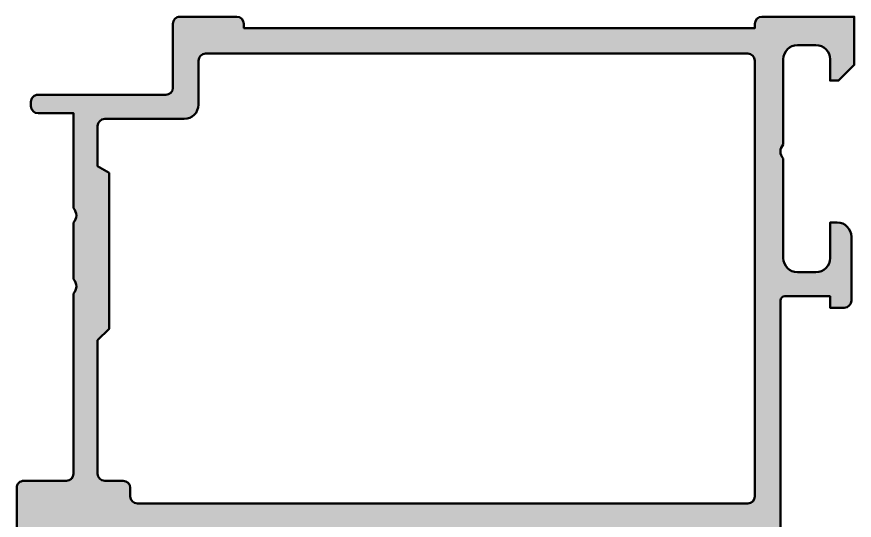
# Model space of a CAD drawing. Extents: x 20 to 83, y 3 to 87.
# Drawn here: x 24 to 83, y 51.5 to 87 of the extents above; entities that cross this region are included whole.
import ezdxf

# ---------------------------------------------------------------- set-up
doc = ezdxf.new("R2010")
doc.units = 0
doc.layers.add('0S-Alu contour', color=7, linetype='Continuous', lineweight=50)
doc.layers.add('0S-Alu hatch', color=252, linetype='Continuous', lineweight=25)

# ---------------------------------------------------------------- blocks, each defined once
blk = doc.blocks.new('438590__E3A0CB25_72C4_4D37_9F77_F0C3B3D4FD81_')
at = {"layer": '0S-Alu hatch'}
h = blk.add_hatch(color=256, dxfattribs=at)
edge = h.paths.add_edge_path()
edge.add_line((39.99999999999999, 86.50000000000001), (39.99999999999998, 86.2))
edge.add_line((39.99999999999998, 86.2), (76.00000000000001, 86.2))
edge.add_line((76.00000000000001, 86.2), (76.00000000000001, 86.5))
edge.add_ellipse((76.50000000000001, 86.5), major_axis=(-0.5, 0), ratio=1, start_angle=270, end_angle=360, ccw=False)
edge.add_line((76.50000000000001, 87), (83.00000000000001, 87))
edge.add_line((83.00000000000001, 87), (83.00000000000001, 83.59999999999951))
edge.add_line((83.00000000000001, 83.59999999999951), (81.9000000000001, 82.4999999999996))
edge.add_line((81.9000000000001, 82.4999999999996), (81.29999999999997, 82.4999999999996))
edge.add_line((81.29999999999997, 82.4999999999996), (81.29999999999997, 83.99999999999943))
edge.add_arc((80.29999999999968, 83.99999999999943), 1.000000000000284, 0, 90)
edge.add_line((80.29999999999968, 84.99999999999972), (78.99999999999994, 84.99999999999972))
edge.add_arc((78.99999999999994, 83.99999999999974), 0.9999999999999573, 90, 180)
edge.add_line((78, 83.99999999999974), (78.00000000000024, 77.99999999999973))
edge.add_arc((78.52499999999986, 77.49999999999959), 0.7249999999998243, 136.3971810272676, 223.6028189727045)
edge.add_line((78, 76.9999999999997), (78.00000000000024, 69.99999999999952))
edge.add_arc((79.00000000000007, 69.99999999999955), 0.9999999999998294, 180, 270)
edge.add_line((79.00000000000007, 68.99999999999972), (80.30000000000008, 68.99999999999972))
edge.add_arc((80.30000000000008, 69.9999999999996), 0.9999999999998863, 270, 360)
edge.add_line((81.29999999999997, 69.9999999999996), (81.29999999999997, 72.49999999999972))
edge.add_line((81.29999999999997, 72.49999999999972), (81.79999999999997, 72.49999999999972))
edge.add_ellipse((81.79999999999997, 71.49999999999972), major_axis=(-1, 0), ratio=1, start_angle=180, end_angle=270, ccw=False)
edge.add_line((82.79999999999997, 71.49999999999972), (82.79999999999997, 66.99999999999955))
edge.add_ellipse((82.30000000000014, 66.99999999999955), major_axis=(-0.4999999999998295, 0), ratio=1, start_angle=90.00000000000159, end_angle=180, ccw=False)
edge.add_line((82.30000000000015, 66.49999999999972), (81.29999999999997, 66.4999999999997))
edge.add_line((81.29999999999997, 66.4999999999997), (81.29999999999997, 67.29999999999967))
edge.add_line((81.29999999999997, 67.29999999999967), (78.09999999999988, 67.29999999999967))
edge.add_arc((78.09999999999988, 66.99999999999977), 0.2999999999998977, 90, 180)
edge.add_line((77.79999999999998, 66.99999999999977), (77.79999999999998, 50.70000000000018))
edge.add_arc((77.87883644654306, 50.43247940800698), 0.2788950563275127, 106.419876419495, 181.1645893740978)
edge.add_line((77.59999899999994, 50.4268110000086), (77.59999899999994, 49.97321700000846))
edge.add_arc((77.8788670956431, 49.96755634053155), 0.2789255417371407, 178.8371299271414, 253.5754054446493)
edge.add_line((77.79999999999995, 49.7000130000086), (77.79999999999995, 47.82000200000011))
edge.add_ellipse((77.49999999999994, 47.82000200000011), major_axis=(-0.3000000000000114, 0), ratio=1, start_angle=90, end_angle=180, ccw=False)
edge.add_line((77.49999999999994, 47.5200020000001), (76.52002568095716, 47.52000200000009))
edge.add_ellipse((76.52002568095716, 47.82000200000009), major_axis=(-0.3000000000000043, 0), ratio=1, start_angle=0, end_angle=90, ccw=False)
edge.add_line((76.22002568095715, 47.82000200000009), (76.22002568095715, 50.58000000000009))
edge.add_arc((76.10002568095723, 50.58000000000009), 0.1199999999999193, 0, 90)
edge.add_line((76.10002568095723, 50.70000000000001), (71.79999999999998, 50.70000000000001))
edge.add_arc((71.79999999999998, 50.2), 0.5000000000000071, 90, 180)
edge.add_line((71.29999999999998, 50.2), (71.29999999999998, 49.49999999999999))
edge.add_line((71.29999999999998, 49.49999999999999), (72.68149545762235, 47.10717967697246))
edge.add_ellipse((72.56188021535169, 47.03811978464832), major_axis=(-0.1381197846482877, 0), ratio=1, start_angle=84.3774224492102, end_angle=209.9999999999986, ccw=False)
edge.add_ellipse((73.03822324117371, 51.87660886184755), major_axis=(-4.999999999999707, 0), ratio=1, start_angle=17.74841635607021, end_angle=84.37742244920719, ccw=False)
edge.add_arc((67.79999999999993, 50.19999999999975), 0.5000000000002601, 17.74841635607043, 90)
edge.add_line((67.79999999999993, 50.70000000000002), (33.99999999999998, 50.69999999999996))
edge.add_arc((33.99999999999999, 50.19999999999974), 0.5000000000002274, 90.00000000000081, 162.2515836439293)
edge.add_ellipse((28.76177675882625, 51.87660886184751), major_axis=(-4.999999999999699, 0), ratio=1, start_angle=95.6225775507931, end_angle=162.2515836439301, ccw=False)
edge.add_ellipse((29.2381197846483, 47.03811978464831), major_axis=(-0.1381197846483011, 0), ratio=1, start_angle=-29.999999999994998, end_angle=95.62257755078872, ccw=False)
edge.add_line((29.11850454237763, 47.10717967697245), (30.49999999999998, 49.49999999999997))
edge.add_line((30.49999999999998, 49.49999999999997), (30.49999999999999, 50.19999999999996))
edge.add_arc((29.99999999999998, 50.19999999999997), 0.5000000000000071, 0, 89.9999999999992)
edge.add_line((29.99999999999999, 50.69999999999998), (25.6999743190428, 50.70000000000002))
edge.add_arc((25.6999743190428, 50.58000000000003), 0.1199999999999974, 90.0000000000034, 180)
edge.add_line((25.57997431904281, 50.58000000000003), (25.5799743190428, 47.82000200000003))
edge.add_ellipse((25.2799743190428, 47.82000200000003), major_axis=(-0.2999999999999971, 0), ratio=1, start_angle=90.00000000000267, end_angle=180, ccw=False)
edge.add_line((25.27997431904282, 47.52000200000003), (24.30000000000004, 47.52000200000002))
edge.add_ellipse((24.30000000000003, 47.82000200000004), major_axis=(-0.3000000000000184, 0), ratio=1, start_angle=0, end_angle=90.00000000000142, ccw=False)
edge.add_line((24.00000000000002, 47.82000200000004), (24.00000000000002, 49.70001300000853))
edge.add_arc((23.92113290435684, 49.96755634053148), 0.2789255417371579, 286.4245945553545, 361.1628700729025)
edge.add_line((24.20000100000002, 49.97321700000862), (24.20000100000001, 50.42681100000857))
edge.add_arc((23.92116355345696, 50.43247940800692), 0.2788950563274373, 358.8354106259075, 433.5801235805064)
edge.add_line((24.00000000000002, 50.70000000000003), (23.99999999999999, 53.80000000000001))
edge.add_ellipse((24.49999999999997, 53.80000000000002), major_axis=(-0.4999999999999858, 0), ratio=1, start_angle=269.9999999999992, end_angle=360, ccw=False)
edge.add_line((24.49999999999998, 54.3), (27.5, 54.3))
edge.add_arc((27.49999999999999, 54.80000000000002), 0.5000000000000142, 270.0000000000008, 360)
edge.add_line((28, 54.80000000000002), (28, 67.50000000000001))
edge.add_arc((27.47497304600732, 68), 0.7250195186467855, 316.3986500484106, 403.601349951591)
edge.add_line((27.99999999999999, 68.5), (28, 72.50000000000001))
edge.add_arc((27.47497304600734, 72.99999999999999), 0.7250195186467603, 316.3986500484102, 403.601349951593)
edge.add_line((27.99999999999997, 73.49999999999999), (28.00000000000002, 80.20000000000002))
edge.add_line((28.00000000000002, 80.20000000000002), (25.49999999999999, 80.20000000000002))
edge.add_ellipse((25.49999999999999, 80.70000000000002), major_axis=(-0.5, 0), ratio=1, start_angle=0, end_angle=90, ccw=False)
edge.add_line((25, 80.70000000000002), (25.00000000000006, 81.00000000000013))
edge.add_ellipse((25.50000000000002, 81.00000000000004), major_axis=(-0.4999999999999574, 0), ratio=1, start_angle=269.9999999999992, end_angle=360, ccw=False)
edge.add_line((25.50000000000002, 81.5), (34.49999999999998, 81.5))
edge.add_arc((34.49999999999998, 82), 0.5, 270, 360)
edge.add_line((34.99999999999998, 82), (34.99999999999999, 86.49999999999996))
edge.add_ellipse((35.49999999999999, 86.49999999999996), major_axis=(-0.5000000000000071, 0), ratio=1, start_angle=269.9999999999984, end_angle=360, ccw=False)
edge.add_line((35.50000000000001, 86.99999999999997), (39.5, 87))
edge.add_ellipse((39.5, 86.50000000000001), major_axis=(-0.4999999999999858, 0), ratio=1, start_angle=180, end_angle=270, ccw=False)
edge = h.paths.add_edge_path()
edge.add_line((36.80000000000001, 83.9), (36.80000000000001, 80.80000000000001))
edge.add_ellipse((35.8, 80.80000000000001), major_axis=(-1, 0), ratio=1, start_angle=90, end_angle=180, ccw=False)
edge.add_line((35.8, 79.80000000000001), (30.20000000000001, 79.80000000000001))
edge.add_arc((30.20000000000001, 79.30000000000001), 0.5, 90, 180)
edge.add_line((29.70000000000001, 79.30000000000001), (29.7, 76.4618802153517))
edge.add_line((29.7, 76.4618802153517), (30.5, 76))
edge.add_line((30.5, 76), (30.49999999999999, 65))
edge.add_line((30.49999999999999, 65), (29.7, 64.20000000000002))
edge.add_line((29.7, 64.20000000000002), (29.7, 54.80000000000001))
edge.add_arc((30.20000000000002, 54.80000000000002), 0.5000000000000142, 180, 269.9999999999992)
edge.add_line((30.20000000000001, 54.3), (31.5, 54.30000000000001))
edge.add_ellipse((31.5, 53.80000000000002), major_axis=(-0.4999999999999858, 0), ratio=1, start_angle=180, end_angle=270, ccw=False)
edge.add_line((31.99999999999999, 53.80000000000002), (31.99999999999998, 53.19999999999999))
edge.add_arc((32.5, 53.19999999999999), 0.5000000000000214, 180, 270)
edge.add_line((32.5, 52.69999999999996), (75.5, 52.70000000000001))
edge.add_arc((75.5, 53.20000000000001), 0.5, 270, 360)
edge.add_line((76, 53.20000000000001), (76, 83.9))
edge.add_arc((75.5, 83.9), 0.5, 0, 90)
edge.add_line((75.5, 84.4), (37.3, 84.4))
edge.add_arc((37.3, 83.9), 0.5, 90, 180)
at = {"layer": '0S-Alu contour', "color": 7}
for points in [[(35.50000000000001, 86.99999999999997), (39.5, 87)], [(76.50000000000001, 87), (83.00000000000001, 87), (83.00000000000001, 83.59999999999951), (81.9000000000001, 82.4999999999996), (81.29999999999997, 82.4999999999996), (81.29999999999997, 83.99999999999943)], [(34.99999999999998, 82), (34.99999999999999, 86.49999999999996)], [(39.99999999999999, 86.50000000000001), (39.99999999999998, 86.2), (76.00000000000001, 86.2), (76.00000000000001, 86.5)], [(80.29999999999968, 84.99999999999972), (78.99999999999994, 84.99999999999972)], [(75.5, 84.4), (37.3, 84.4)], [(36.80000000000001, 83.9), (36.80000000000001, 80.80000000000001)], [(76, 53.20000000000001), (76, 83.9)], [(78, 83.99999999999974), (78.00000000000024, 77.99999999999973)], [(25.50000000000002, 81.5), (34.49999999999998, 81.5)], [(25, 80.70000000000002), (25.00000000000006, 81.00000000000013)], [(27.99999999999997, 73.49999999999999), (28.00000000000002, 80.20000000000002), (25.49999999999999, 80.20000000000002)], [(35.8, 79.80000000000001), (30.20000000000001, 79.80000000000001)], [(29.70000000000001, 79.30000000000001), (29.7, 76.4618802153517), (30.5, 76), (30.49999999999999, 65), (29.7, 64.20000000000002), (29.7, 54.80000000000001)], [(78, 76.9999999999997), (78.00000000000024, 69.99999999999952)], [(27.99999999999999, 68.5), (28, 72.50000000000001)], [(81.29999999999997, 69.9999999999996), (81.29999999999997, 72.49999999999972), (81.79999999999997, 72.49999999999972)], [(82.79999999999997, 71.49999999999972), (82.79999999999997, 66.99999999999955)], [(79.00000000000007, 68.99999999999972), (80.30000000000008, 68.99999999999972)], [(28, 54.80000000000002), (28, 67.50000000000001)], [(82.30000000000015, 66.49999999999972), (81.29999999999997, 66.4999999999997), (81.29999999999997, 67.29999999999967), (78.09999999999988, 67.29999999999967)], [(77.79999999999998, 66.99999999999977), (77.79999999999998, 50.70000000000018)], [(24.49999999999998, 54.3), (27.5, 54.3)], [(30.20000000000001, 54.3), (31.5, 54.30000000000001)], [(24.00000000000002, 50.70000000000003), (23.99999999999999, 53.80000000000001)], [(31.99999999999999, 53.80000000000002), (31.99999999999998, 53.19999999999999)], [(32.5, 52.69999999999996), (75.5, 52.70000000000001)], [(24.20000100000002, 49.97321700000862), (24.20000100000001, 50.42681100000857)], [(25.57997431904281, 50.58000000000003), (25.5799743190428, 47.82000200000003)], [(29.99999999999999, 50.69999999999998), (25.6999743190428, 50.70000000000002)], [(29.11850454237763, 47.10717967697245), (30.49999999999998, 49.49999999999997), (30.49999999999999, 50.19999999999996)], [(67.79999999999993, 50.70000000000002), (33.99999999999998, 50.69999999999996)], [(71.29999999999998, 50.2), (71.29999999999998, 49.49999999999999), (72.68149545762235, 47.10717967697246)], [(76.10002568095723, 50.70000000000001), (71.79999999999998, 50.70000000000001)], [(76.22002568095715, 47.82000200000009), (76.22002568095715, 50.58000000000009)], [(77.59999899999994, 50.4268110000086), (77.59999899999994, 49.97321700000846)], [(24.00000000000002, 47.82000200000004), (24.00000000000002, 49.70001300000853)], [(77.79999999999995, 49.7000130000086), (77.79999999999995, 47.82000200000011)], [(25.27997431904282, 47.52000200000003), (24.30000000000004, 47.52000200000002)], [(77.49999999999994, 47.5200020000001), (76.52002568095716, 47.52000200000009)]]:
    blk.add_lwpolyline(points, dxfattribs=at)
at = {"layer": '0S-Alu contour', "color": 7, "extrusion": (0, 0, -1)}
for centre, radius, start, end in [((-35.49999999999999, 86.49999999999996), 0.5000000000000071, 0, 90.0000000000016), ((-39.5, 86.50000000000001), 0.4999999999999858, 90, 180), ((-76.50000000000001, 86.5), 0.5, 0, 90), ((-25.50000000000002, 81.00000000000004), 0.4999999999999574, 0, 90.00000000000081), ((-25.49999999999999, 80.70000000000002), 0.5, 270, 0), ((-35.8, 80.80000000000001), 1, 180, 270), ((-81.79999999999997, 71.49999999999972), 1, 90, 180), ((-82.30000000000014, 66.99999999999955), 0.4999999999998295, 180, 269.9999999999984), ((-24.49999999999997, 53.80000000000002), 0.4999999999999858, 0, 90.00000000000081), ((-31.5, 53.80000000000002), 0.4999999999999858, 90, 180), ((-28.76177675882625, 51.87660886184751), 4.999999999999699, 197.7484163560699, 264.3774224492069), ((-73.03822324117371, 51.87660886184755), 4.999999999999707, 275.6225775507928, 342.2515836439298), ((-24.30000000000003, 47.82000200000004), 0.3000000000000185, 269.9999999999986, 0), ((-25.2799743190428, 47.82000200000003), 0.2999999999999971, 180, 269.9999999999973), ((-76.52002568095716, 47.82000200000009), 0.3000000000000043, 270, 0), ((-77.49999999999994, 47.82000200000011), 0.3000000000000114, 180, 270), ((-29.2381197846483, 47.03811978464831), 0.1381197846483011, 264.3774224492113, 29.99999999999495), ((-72.56188021535169, 47.03811978464832), 0.1381197846482877, 150.0000000000014, 275.6225775507898)]:
    blk.add_arc(centre, radius, start, end, dxfattribs=at)
at = {"layer": '0S-Alu contour', "color": 7}
for centre, radius, start, end in [((78.99999999999994, 83.99999999999974), 0.9999999999999573, 90, 180), ((80.29999999999968, 83.99999999999943), 1.000000000000284, 0, 90), ((37.3, 83.9), 0.5, 90, 180), ((75.5, 83.9), 0.5, 0, 90), ((34.49999999999998, 82), 0.5, 270, 0), ((30.20000000000001, 79.30000000000001), 0.5, 90, 180), ((78.52499999999986, 77.49999999999959), 0.7249999999998243, 136.3971810272676, 223.6028189727045), ((27.47497304600734, 72.99999999999999), 0.7250195186467603, 316.3986500484102, 43.60134995159298), ((79.00000000000007, 69.99999999999955), 0.9999999999998294, 180, 270), ((80.30000000000008, 69.9999999999996), 0.9999999999998863, 270, 0), ((27.47497304600732, 68), 0.7250195186467855, 316.3986500484106, 43.60134995159103), ((78.09999999999988, 66.99999999999977), 0.2999999999998977, 90, 180), ((27.49999999999999, 54.80000000000002), 0.5000000000000142, 270.0000000000008, 0), ((30.20000000000002, 54.80000000000002), 0.5000000000000142, 180, 269.9999999999992), ((32.5, 53.19999999999999), 0.5000000000000214, 180, 270), ((75.5, 53.20000000000001), 0.5, 270, 0), ((23.92116355345696, 50.43247940800692), 0.2788950563274373, 358.8354106259075, 73.58012358050647), ((25.6999743190428, 50.58000000000003), 0.1199999999999974, 90.0000000000034, 180), ((29.99999999999998, 50.19999999999997), 0.5000000000000071, 0, 89.9999999999992), ((33.99999999999999, 50.19999999999974), 0.5000000000002274, 90.00000000000081, 162.2515836439293), ((67.79999999999993, 50.19999999999975), 0.5000000000002601, 17.74841635607043, 90), ((71.79999999999998, 50.2), 0.5000000000000071, 90, 180), ((76.10002568095723, 50.58000000000009), 0.1199999999999193, 0, 90), ((77.87883644654306, 50.43247940800698), 0.2788950563275127, 106.419876419495, 181.1645893740978), ((23.92113290435684, 49.96755634053148), 0.2789255417371579, 286.4245945553545, 1.162870072902523), ((77.8788670956431, 49.96755634053155), 0.2789255417371407, 178.8371299271414, 253.5754054446493)]:
    blk.add_arc(centre, radius, start, end, dxfattribs=at)
blk = doc.blocks.new('439460__CAB456BB_0B3C_43E1_BCA1_C7DB9BA815D6_')
at = {"layer": '0S-Alu contour', "color": 7}
blk.add_blockref('438590__E3A0CB25_72C4_4D37_9F77_F0C3B3D4FD81_', (0, 0), dxfattribs=at)

msp = doc.modelspace()

# ---------------------------------------------------------------- block references
at = {"layer": '0S-Alu contour', "color": 7}
msp.add_blockref('439460__CAB456BB_0B3C_43E1_BCA1_C7DB9BA815D6_', (0, 0), dxfattribs=at)

doc.saveas('drawing.dxf')
